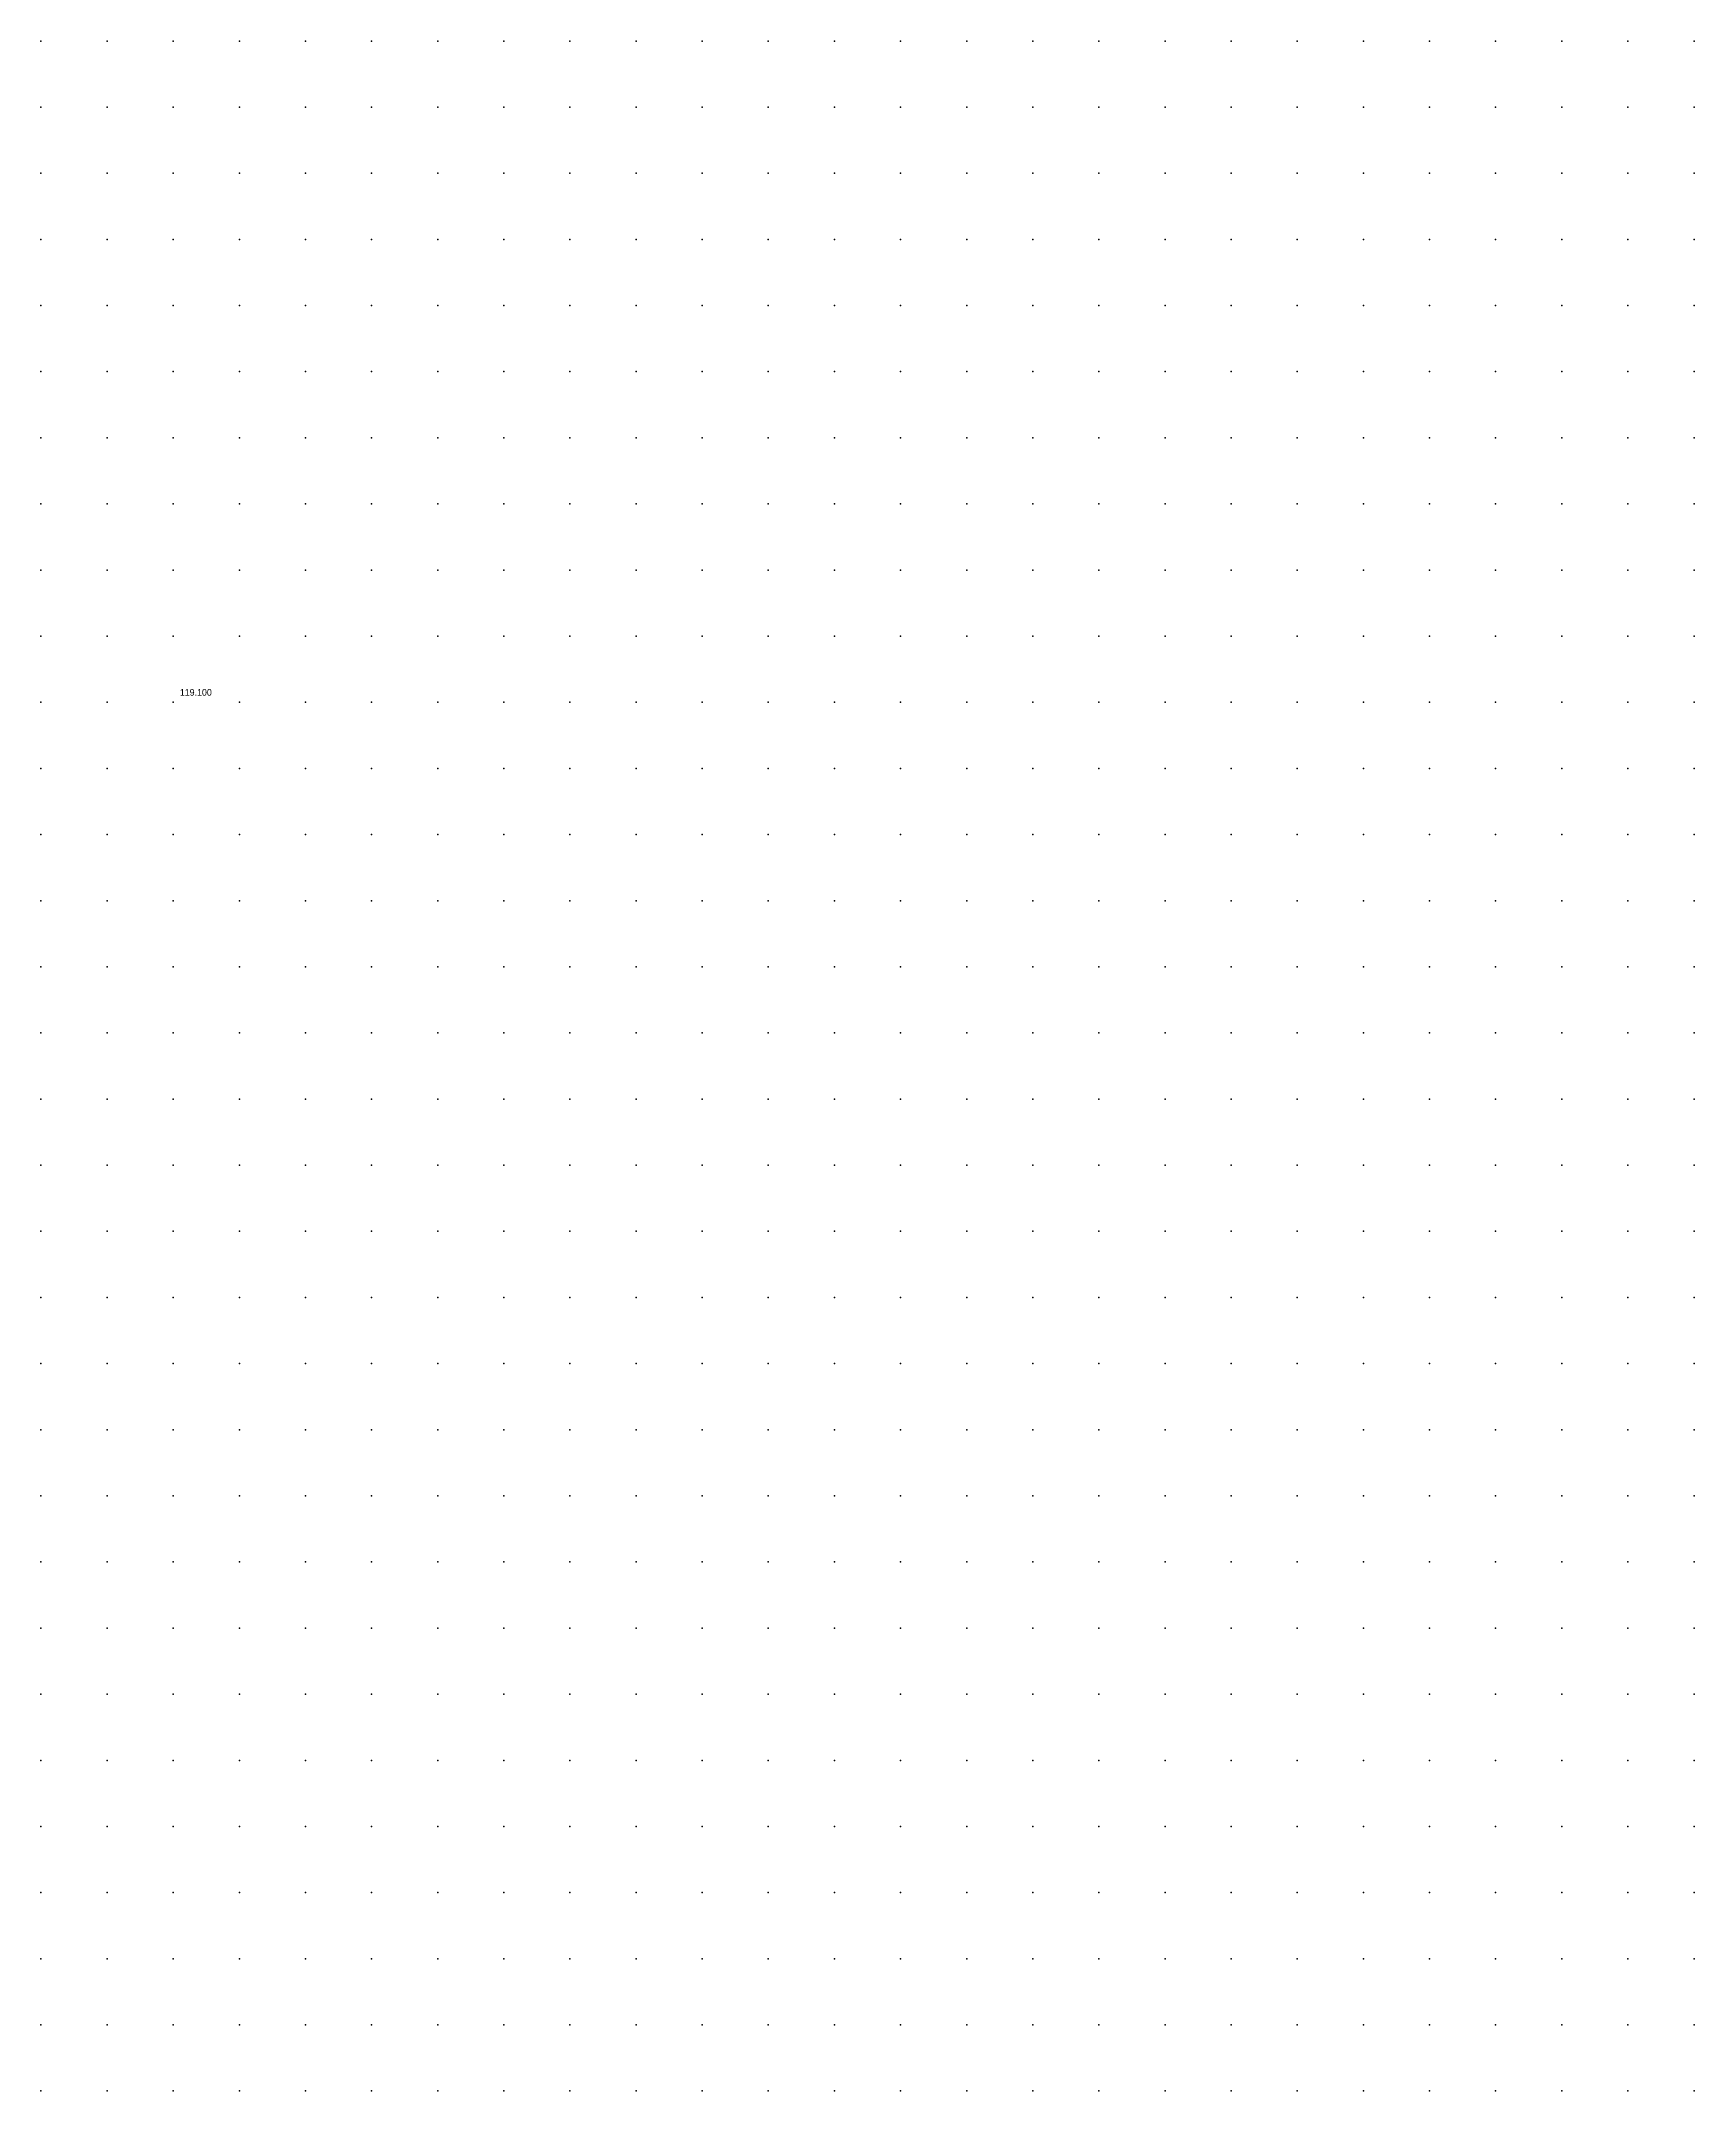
# Model space of a CAD drawing. Header units: metres. Extents: x 287878 to 288137, y 62805 to 63074.
# Drawn here: x 288111 to 288136, y 62948 to 62979 of the extents above; entities that cross this region are included whole.
import ezdxf

# ---------------------------------------------------------------- set-up
doc = ezdxf.new("R2010")
doc.units = ezdxf.units.M
doc.layers.add('SURVEY_INTERP', color=8, linetype='Continuous')
doc.layers.add('SURVEY_REAL', color=3, linetype='Continuous')

msp = doc.modelspace()

# ---------------------------------------------------------------- linework, layer by layer
at = {"layer": 'SURVEY_INTERP'}
for p in [(288111, 62979, 118.327), (288112, 62979, 118.278), (288113, 62979, 118.236), (288114, 62979, 118.2), (288115, 62979, 118.168), (288116, 62979, 118.138), (288117, 62979, 118.11), (288118, 62979, 118.083), (288119, 62979, 118.058), (288120, 62979, 118.034), (288121, 62979, 118.011), (288122, 62979, 117.989), (288123, 62979, 117.969), (288124, 62979, 117.95), (288125, 62979, 117.931), (288126, 62979, 117.914), (288127, 62979, 117.897), (288128, 62979, 117.882), (288129, 62979, 117.867), (288130, 62979, 117.852), (288131, 62979, 117.839), (288132, 62979, 117.826), (288133, 62979, 117.813), (288134, 62979, 117.801), (288135, 62979, 117.789), (288136, 62979, 117.778), (288111, 62978, 118.353), (288112, 62978, 118.301), (288113, 62978, 118.259), (288114, 62978, 118.222), (288115, 62978, 118.188), (288116, 62978, 118.156), (288117, 62978, 118.126), (288118, 62978, 118.097), (288119, 62978, 118.07), (288120, 62978, 118.044), (288121, 62978, 118.019), (288122, 62978, 117.996), (288123, 62978, 117.974), (288124, 62978, 117.953), (288125, 62978, 117.934), (288126, 62978, 117.915), (288127, 62978, 117.898), (288128, 62978, 117.882), (288129, 62978, 117.866), (288130, 62978, 117.851), (288131, 62978, 117.837), (288132, 62978, 117.824), (288133, 62978, 117.811), (288134, 62978, 117.798), (288135, 62978, 117.786), (288136, 62978, 117.775), (288111, 62977, 118.375), (288112, 62977, 118.324), (288113, 62977, 118.283), (288114, 62977, 118.246), (288115, 62977, 118.211), (288116, 62977, 118.177), (288117, 62977, 118.144), (288118, 62977, 118.113), (288119, 62977, 118.083), (288120, 62977, 118.054), (288121, 62977, 118.027), (288122, 62977, 118.002), (288123, 62977, 117.978), (288124, 62977, 117.956), (288125, 62977, 117.936), (288126, 62977, 117.916), (288127, 62977, 117.898), (288128, 62977, 117.881), (288129, 62977, 117.865), (288130, 62977, 117.85), (288131, 62977, 117.835), (288132, 62977, 117.821), (288133, 62977, 117.808), (288134, 62977, 117.795), (288135, 62977, 117.783), (288136, 62977, 117.771), (288111, 62976, 118.394), (288112, 62976, 118.35), (288113, 62976, 118.311), (288114, 62976, 118.274), (288115, 62976, 118.238), (288116, 62976, 118.202), (288117, 62976, 118.165), (288118, 62976, 118.13), (288119, 62976, 118.097), (288120, 62976, 118.065), (288121, 62976, 118.035), (288122, 62976, 118.008), (288123, 62976, 117.983), (288124, 62976, 117.959), (288125, 62976, 117.937), (288126, 62976, 117.917), (288127, 62976, 117.898), (288128, 62976, 117.88), (288129, 62976, 117.863), (288130, 62976, 117.848), (288131, 62976, 117.833), (288132, 62976, 117.818), (288133, 62976, 117.805), (288134, 62976, 117.791), (288135, 62976, 117.779), (288136, 62976, 117.767), (288111, 62975, 118.417), (288112, 62975, 118.382), (288113, 62975, 118.348), (288114, 62975, 118.312), (288115, 62975, 118.273), (288116, 62975, 118.232), (288117, 62975, 118.19), (288118, 62975, 118.15), (288119, 62975, 118.112), (288120, 62975, 118.076), (288121, 62975, 118.044), (288122, 62975, 118.014), (288123, 62975, 117.986), (288124, 62975, 117.961), (288125, 62975, 117.938), (288126, 62975, 117.917), (288127, 62975, 117.897), (288128, 62975, 117.879), (288129, 62975, 117.861), (288130, 62975, 117.845), (288131, 62975, 117.83), (288132, 62975, 117.815), (288133, 62975, 117.801), (288134, 62975, 117.788), (288135, 62975, 117.775), (288136, 62975, 117.762), (288111, 62974, 118.455), (288112, 62974, 118.431), (288113, 62974, 118.401), (288114, 62974, 118.363), (288115, 62974, 118.319), (288116, 62974, 118.27), (288117, 62974, 118.22), (288118, 62974, 118.172), (288119, 62974, 118.128), (288120, 62974, 118.088), (288121, 62974, 118.051), (288122, 62974, 118.019), (288123, 62974, 117.989), (288124, 62974, 117.963), (288125, 62974, 117.939), (288126, 62974, 117.916), (288127, 62974, 117.896), (288128, 62974, 117.877), (288129, 62974, 117.859), (288130, 62974, 117.842), (288131, 62974, 117.826), (288132, 62974, 117.811), (288133, 62974, 117.797), (288134, 62974, 117.784), (288135, 62974, 117.77), (288136, 62974, 117.758), (288111, 62973, 118.52), (288112, 62973, 118.505), (288113, 62973, 118.479), (288114, 62973, 118.437), (288115, 62973, 118.381), (288116, 62973, 118.317), (288117, 62973, 118.254), (288118, 62973, 118.196), (288119, 62973, 118.144), (288120, 62973, 118.098), (288121, 62973, 118.058), (288122, 62973, 118.023), (288123, 62973, 117.991), (288124, 62973, 117.963), (288125, 62973, 117.938), (288126, 62973, 117.915), (288127, 62973, 117.894), (288128, 62973, 117.874), (288129, 62973, 117.856), (288130, 62973, 117.839), (288131, 62973, 117.823), (288132, 62973, 117.807), (288133, 62973, 117.793), (288134, 62973, 117.779), (288135, 62973, 117.766), (288136, 62973, 117.753), (288111, 62972, 118.623), (288112, 62972, 118.615), (288113, 62972, 118.593), (288114, 62972, 118.542), (288115, 62972, 118.463), (288116, 62972, 118.375), (288117, 62972, 118.293), (288118, 62972, 118.221), (288119, 62972, 118.159), (288120, 62972, 118.107), (288121, 62972, 118.063), (288122, 62972, 118.025), (288123, 62972, 117.992), (288124, 62972, 117.963), (288125, 62972, 117.936), (288126, 62972, 117.913), (288127, 62972, 117.891), (288128, 62972, 117.871), (288129, 62972, 117.852), (288130, 62972, 117.835), (288131, 62972, 117.818), (288132, 62972, 117.803), (288133, 62972, 117.788), (288134, 62972, 117.774), (288135, 62972, 117.761), (288136, 62972, 117.748), (288111, 62971, 118.764), (288112, 62971, 118.758), (288113, 62971, 118.755), (288114, 62971, 118.688), (288115, 62971, 118.566), (288116, 62971, 118.439), (288117, 62971, 118.33), (288118, 62971, 118.242), (288119, 62971, 118.171), (288120, 62971, 118.114), (288121, 62971, 118.066), (288122, 62971, 118.026), (288123, 62971, 117.991), (288124, 62971, 117.96), (288125, 62971, 117.933), (288126, 62971, 117.909), (288127, 62971, 117.887), (288128, 62971, 117.867), (288129, 62971, 117.848), (288130, 62971, 117.83), (288131, 62971, 117.814), (288132, 62971, 117.798), (288133, 62971, 117.783), (288134, 62971, 117.769), (288135, 62971, 117.755), (288136, 62971, 117.742), (288111, 62970, 118.919), (288112, 62970, 118.906), (288113, 62970, 118.965), (288114, 62970, 118.863), (288115, 62970, 118.669), (288116, 62970, 118.493), (288117, 62970, 118.358), (288118, 62970, 118.255), (288119, 62970, 118.177), (288120, 62970, 118.115), (288121, 62970, 118.065), (288122, 62970, 118.023), (288123, 62970, 117.988), (288124, 62970, 117.957), (288125, 62970, 117.929), (288126, 62970, 117.905), (288127, 62970, 117.882), (288128, 62970, 117.862), (288129, 62970, 117.843), (288130, 62970, 117.825), (288131, 62970, 117.809), (288132, 62970, 117.793), (288133, 62970, 117.778), (288134, 62970, 117.763), (288135, 62970, 117.75), (288136, 62970, 117.737), (288111, 62969, 119.001), (288112, 62969, 118.981), (288114, 62969, 118.959), (288115, 62969, 118.715), (288116, 62969, 118.512), (288117, 62969, 118.364), (288118, 62969, 118.255), (288119, 62969, 118.174), (288120, 62969, 118.111), (288121, 62969, 118.06), (288122, 62969, 118.018), (288123, 62969, 117.982), (288124, 62969, 117.951), (288125, 62969, 117.924), (288126, 62969, 117.899), (288127, 62969, 117.877), (288128, 62969, 117.856), (288129, 62969, 117.837), (288130, 62969, 117.82), (288131, 62969, 117.803), (288132, 62969, 117.787), (288133, 62969, 117.772), (288134, 62969, 117.758), (288135, 62969, 117.744), (288136, 62969, 117.731), (288111, 62968, 118.914), (288112, 62968, 118.902), (288113, 62968, 118.962), (288114, 62968, 118.858), (288115, 62968, 118.659), (288116, 62968, 118.48), (288117, 62968, 118.342), (288118, 62968, 118.24), (288119, 62968, 118.162), (288120, 62968, 118.1), (288121, 62968, 118.051), (288122, 62968, 118.009), (288123, 62968, 117.974), (288124, 62968, 117.944), (288125, 62968, 117.917), (288126, 62968, 117.893), (288127, 62968, 117.871), (288128, 62968, 117.85), (288129, 62968, 117.831), (288130, 62968, 117.814), (288131, 62968, 117.797), (288132, 62968, 117.781), (288133, 62968, 117.766), (288134, 62968, 117.752), (288135, 62968, 117.738), (288136, 62968, 117.724), (288111, 62967, 118.746), (288112, 62967, 118.74), (288113, 62967, 118.738), (288114, 62967, 118.667), (288115, 62967, 118.54), (288116, 62967, 118.409), (288117, 62967, 118.299), (288118, 62967, 118.21), (288119, 62967, 118.14), (288120, 62967, 118.084), (288121, 62967, 118.037), (288122, 62967, 117.998), (288123, 62967, 117.965), (288124, 62967, 117.935), (288125, 62967, 117.909), (288126, 62967, 117.885), (288127, 62967, 117.864), (288128, 62967, 117.843), (288129, 62967, 117.825), (288130, 62967, 117.807), (288131, 62967, 117.791), (288132, 62967, 117.775), (288133, 62967, 117.76), (288134, 62967, 117.745), (288135, 62967, 117.731), (288136, 62967, 117.718), (288111, 62966, 118.576), (288112, 62966, 118.572), (288113, 62966, 118.551), (288114, 62966, 118.499), (288115, 62966, 118.417), (288116, 62966, 118.327), (288117, 62966, 118.244), (288118, 62966, 118.173), (288119, 62966, 118.113), (288120, 62966, 118.063), (288121, 62966, 118.021), (288122, 62966, 117.985), (288123, 62966, 117.953), (288124, 62966, 117.925), (288125, 62966, 117.9), (288126, 62966, 117.877), (288127, 62966, 117.856), (288128, 62966, 117.836), (288129, 62966, 117.818), (288130, 62966, 117.8), (288131, 62966, 117.784), (288132, 62966, 117.768), (288133, 62966, 117.753), (288134, 62966, 117.739), (288135, 62966, 117.725), (288136, 62966, 117.711), (288111, 62965, 118.433), (288112, 62965, 118.428), (288113, 62965, 118.407), (288114, 62965, 118.368), (288115, 62965, 118.312), (288116, 62965, 118.25), (288117, 62965, 118.188), (288118, 62965, 118.133), (288119, 62965, 118.083), (288120, 62965, 118.04), (288121, 62965, 118.003), (288122, 62965, 117.97), (288123, 62965, 117.941), (288124, 62965, 117.914), (288125, 62965, 117.89), (288126, 62965, 117.868), (288127, 62965, 117.848), (288128, 62965, 117.829), (288129, 62965, 117.811), (288130, 62965, 117.793), (288131, 62965, 117.777), (288132, 62965, 117.761), (288133, 62965, 117.746), (288134, 62965, 117.732), (288135, 62965, 117.718), (288136, 62965, 117.704), (288111, 62964, 118.321), (288112, 62964, 118.315), (288113, 62964, 118.297), (288114, 62964, 118.268), (288115, 62964, 118.228), (288116, 62964, 118.183), (288117, 62964, 118.137), (288118, 62964, 118.094), (288119, 62964, 118.053), (288120, 62964, 118.017), (288121, 62964, 117.984), (288122, 62964, 117.954), (288123, 62964, 117.928), (288124, 62964, 117.903), (288125, 62964, 117.88), (288126, 62964, 117.859), (288127, 62964, 117.839), (288128, 62964, 117.821), (288129, 62964, 117.803), (288130, 62964, 117.786), (288131, 62964, 117.77), (288132, 62964, 117.754), (288133, 62964, 117.739), (288134, 62964, 117.725), (288135, 62964, 117.711), (288136, 62964, 117.697), (288111, 62963, 118.237), (288112, 62963, 118.229), (288113, 62963, 118.214), (288114, 62963, 118.191), (288115, 62963, 118.161), (288116, 62963, 118.128), (288117, 62963, 118.093), (288118, 62963, 118.058), (288119, 62963, 118.025), (288120, 62963, 117.994), (288121, 62963, 117.965), (288122, 62963, 117.939), (288123, 62963, 117.914), (288124, 62963, 117.892), (288125, 62963, 117.87), (288126, 62963, 117.85), (288127, 62963, 117.831), (288128, 62963, 117.813), (288129, 62963, 117.796), (288130, 62963, 117.779), (288131, 62963, 117.763), (288132, 62963, 117.747), (288133, 62963, 117.732), (288134, 62963, 117.718), (288135, 62963, 117.704), (288136, 62963, 117.69), (288111, 62962, 118.172), (288112, 62962, 118.164), (288113, 62962, 118.151), (288114, 62962, 118.132), (288115, 62962, 118.109), (288116, 62962, 118.083), (288117, 62962, 118.055), (288118, 62962, 118.027), (288119, 62962, 117.999), (288120, 62962, 117.973), (288121, 62962, 117.948), (288122, 62962, 117.924), (288123, 62962, 117.902), (288124, 62962, 117.881), (288125, 62962, 117.86), (288126, 62962, 117.841), (288127, 62962, 117.823), (288128, 62962, 117.805), (288129, 62962, 117.788), (288130, 62962, 117.772), (288131, 62962, 117.756), (288132, 62962, 117.741), (288133, 62962, 117.726), (288134, 62962, 117.711), (288135, 62962, 117.697), (288136, 62962, 117.683), (288111, 62961, 118.123), (288112, 62961, 118.115), (288113, 62961, 118.102), (288114, 62961, 118.086), (288115, 62961, 118.067), (288116, 62961, 118.046), (288117, 62961, 118.023), (288118, 62961, 118), (288119, 62961, 117.977), (288120, 62961, 117.954), (288121, 62961, 117.932), (288122, 62961, 117.91), (288123, 62961, 117.89), (288124, 62961, 117.87), (288125, 62961, 117.851), (288126, 62961, 117.833), (288127, 62961, 117.815), (288128, 62961, 117.798), (288129, 62961, 117.781), (288130, 62961, 117.765), (288131, 62961, 117.749), (288132, 62961, 117.734), (288133, 62961, 117.719), (288134, 62961, 117.704), (288135, 62961, 117.69), (288136, 62961, 117.676), (288111, 62960, 118.086), (288112, 62960, 118.077), (288113, 62960, 118.065), (288114, 62960, 118.051), (288115, 62960, 118.035), (288116, 62960, 118.017), (288117, 62960, 117.998), (288118, 62960, 117.978), (288119, 62960, 117.958), (288120, 62960, 117.937), (288121, 62960, 117.918), (288122, 62960, 117.898), (288123, 62960, 117.879), (288124, 62960, 117.861), (288125, 62960, 117.843), (288126, 62960, 117.825), (288127, 62960, 117.808), (288128, 62960, 117.791), (288129, 62960, 117.774), (288130, 62960, 117.758), (288131, 62960, 117.742), (288132, 62960, 117.727), (288133, 62960, 117.712), (288134, 62960, 117.697), (288135, 62960, 117.683), (288136, 62960, 117.669), (288111, 62959, 118.058), (288112, 62959, 118.048), (288113, 62959, 118.037), (288114, 62959, 118.024), (288115, 62959, 118.01), (288116, 62959, 117.994), (288117, 62959, 117.977), (288118, 62959, 117.96), (288119, 62959, 117.942), (288120, 62959, 117.924), (288121, 62959, 117.906), (288122, 62959, 117.888), (288123, 62959, 117.87), (288124, 62959, 117.853), (288125, 62959, 117.835), (288126, 62959, 117.818), (288127, 62959, 117.801), (288128, 62959, 117.785), (288129, 62959, 117.768), (288130, 62959, 117.752), (288131, 62959, 117.736), (288132, 62959, 117.721), (288133, 62959, 117.705), (288134, 62959, 117.69), (288135, 62959, 117.676), (288136, 62959, 117.661), (288111, 62958, 118.036), (288112, 62958, 118.026), (288113, 62958, 118.016), (288114, 62958, 118.003), (288115, 62958, 117.99), (288116, 62958, 117.976), (288117, 62958, 117.961), (288118, 62958, 117.945), (288119, 62958, 117.929), (288120, 62958, 117.913), (288121, 62958, 117.896), (288122, 62958, 117.879), (288123, 62958, 117.863), (288124, 62958, 117.846), (288125, 62958, 117.829), (288126, 62958, 117.812), (288127, 62958, 117.796), (288128, 62958, 117.779), (288129, 62958, 117.763), (288130, 62958, 117.746), (288131, 62958, 117.73), (288132, 62958, 117.715), (288133, 62958, 117.699), (288134, 62958, 117.684), (288135, 62958, 117.669), (288136, 62958, 117.654), (288111, 62957, 118.02), (288112, 62957, 118.01), (288113, 62957, 118), (288114, 62957, 117.988), (288115, 62957, 117.976), (288116, 62957, 117.963), (288117, 62957, 117.949), (288118, 62957, 117.935), (288119, 62957, 117.92), (288120, 62957, 117.905), (288121, 62957, 117.889), (288122, 62957, 117.873), (288123, 62957, 117.857), (288124, 62957, 117.841), (288125, 62957, 117.824), (288126, 62957, 117.808), (288127, 62957, 117.791), (288128, 62957, 117.774), (288129, 62957, 117.758), (288130, 62957, 117.741), (288131, 62957, 117.725), (288132, 62957, 117.709), (288133, 62957, 117.693), (288134, 62957, 117.678), (288135, 62957, 117.662), (288136, 62957, 117.647), (288111, 62956, 118.009), (288112, 62956, 117.999), (288113, 62956, 117.989), (288114, 62956, 117.978), (288115, 62956, 117.966), (288116, 62956, 117.954), (288117, 62956, 117.941), (288118, 62956, 117.928), (288119, 62956, 117.914), (288120, 62956, 117.9), (288121, 62956, 117.885), (288122, 62956, 117.87), (288123, 62956, 117.854), (288124, 62956, 117.838), (288125, 62956, 117.821), (288126, 62956, 117.805), (288127, 62956, 117.788), (288128, 62956, 117.771), (288129, 62956, 117.754), (288130, 62956, 117.737), (288131, 62956, 117.72), (288132, 62956, 117.704), (288133, 62956, 117.687), (288134, 62956, 117.671), (288135, 62956, 117.656), (288136, 62956, 117.641), (288111, 62955, 118.002), (288112, 62955, 117.992), (288113, 62955, 117.982), (288114, 62955, 117.971), (288115, 62955, 117.96), (288116, 62955, 117.949), (288117, 62955, 117.937), (288118, 62955, 117.925), (288119, 62955, 117.912), (288120, 62955, 117.898), (288121, 62955, 117.884), (288122, 62955, 117.869), (288123, 62955, 117.853), (288124, 62955, 117.837), (288125, 62955, 117.82), (288126, 62955, 117.803), (288127, 62955, 117.786), (288128, 62955, 117.768), (288129, 62955, 117.751), (288130, 62955, 117.733), (288131, 62955, 117.716), (288132, 62955, 117.699), (288133, 62955, 117.682), (288134, 62955, 117.666), (288135, 62955, 117.649), (288136, 62955, 117.634), (288111, 62954, 117.999), (288112, 62954, 117.989), (288113, 62954, 117.979), (288114, 62954, 117.969), (288115, 62954, 117.958), (288116, 62954, 117.948), (288117, 62954, 117.937), (288118, 62954, 117.925), (288119, 62954, 117.913), (288120, 62954, 117.9), (288121, 62954, 117.886), (288122, 62954, 117.871), (288123, 62954, 117.856), (288124, 62954, 117.839), (288125, 62954, 117.822), (288126, 62954, 117.804), (288127, 62954, 117.786), (288128, 62954, 117.768), (288129, 62954, 117.749), (288130, 62954, 117.731), (288131, 62954, 117.713), (288132, 62954, 117.695), (288133, 62954, 117.677), (288134, 62954, 117.66), (288135, 62954, 117.643), (288136, 62954, 117.627), (288111, 62953, 117.999), (288112, 62953, 117.989), (288113, 62953, 117.979), (288114, 62953, 117.97), (288115, 62953, 117.96), (288116, 62953, 117.951), (288117, 62953, 117.941), (288118, 62953, 117.93), (288119, 62953, 117.919), (288120, 62953, 117.906), (288121, 62953, 117.892), (288122, 62953, 117.877), (288123, 62953, 117.861), (288124, 62953, 117.844), (288125, 62953, 117.826), (288126, 62953, 117.807), (288127, 62953, 117.788), (288128, 62953, 117.768), (288129, 62953, 117.749), (288130, 62953, 117.729), (288131, 62953, 117.71), (288132, 62953, 117.691), (288133, 62953, 117.673), (288134, 62953, 117.655), (288135, 62953, 117.637), (288136, 62953, 117.62), (288111, 62952, 118.002), (288112, 62952, 117.992), (288113, 62952, 117.983), (288114, 62952, 117.975), (288115, 62952, 117.966), (288116, 62952, 117.958), (288117, 62952, 117.949), (288118, 62952, 117.939), (288119, 62952, 117.929), (288120, 62952, 117.917), (288121, 62952, 117.903), (288122, 62952, 117.888), (288123, 62952, 117.87), (288124, 62952, 117.852), (288125, 62952, 117.832), (288126, 62952, 117.812), (288127, 62952, 117.791), (288128, 62952, 117.77), (288129, 62952, 117.749), (288130, 62952, 117.729), (288131, 62952, 117.708), (288132, 62952, 117.688), (288133, 62952, 117.669), (288134, 62952, 117.65), (288135, 62952, 117.631), (288136, 62952, 117.614), (288111, 62951, 118.008), (288112, 62951, 117.999), (288113, 62951, 117.991), (288114, 62951, 117.984), (288115, 62951, 117.977), (288116, 62951, 117.97), (288117, 62951, 117.962), (288118, 62951, 117.954), (288119, 62951, 117.944), (288120, 62951, 117.933), (288121, 62951, 117.919), (288122, 62951, 117.903), (288123, 62951, 117.885), (288124, 62951, 117.864), (288125, 62951, 117.843), (288126, 62951, 117.82), (288127, 62951, 117.797), (288128, 62951, 117.775), (288129, 62951, 117.752), (288130, 62951, 117.729), (288131, 62951, 117.707), (288132, 62951, 117.686), (288133, 62951, 117.665), (288134, 62951, 117.645), (288135, 62951, 117.626), (288136, 62951, 117.607), (288111, 62950, 118.018), (288112, 62950, 118.01), (288113, 62950, 118.003), (288114, 62950, 117.997), (288115, 62950, 117.992), (288116, 62950, 117.986), (288117, 62950, 117.981), (288118, 62950, 117.975), (288119, 62950, 117.967), (288120, 62950, 117.957), (288121, 62950, 117.943), (288122, 62950, 117.925), (288123, 62950, 117.904), (288124, 62950, 117.881), (288125, 62950, 117.857), (288126, 62950, 117.831), (288127, 62950, 117.806), (288128, 62950, 117.781), (288129, 62950, 117.755), (288130, 62950, 117.731), (288131, 62950, 117.707), (288132, 62950, 117.684), (288133, 62950, 117.661), (288134, 62950, 117.64), (288135, 62950, 117.62), (288136, 62950, 117.6), (288111, 62949, 118.032), (288112, 62949, 118.025), (288113, 62949, 118.019), (288114, 62949, 118.016), (288115, 62949, 118.012), (288116, 62949, 118.009), (288117, 62949, 118.006), (288118, 62949, 118.003), (288119, 62949, 117.999), (288120, 62949, 117.99), (288121, 62949, 117.976), (288122, 62949, 117.955), (288123, 62949, 117.931), (288124, 62949, 117.903), (288125, 62949, 117.875), (288126, 62949, 117.846), (288127, 62949, 117.817), (288128, 62949, 117.789), (288129, 62949, 117.761), (288130, 62949, 117.733), (288131, 62949, 117.707), (288132, 62949, 117.682), (288133, 62949, 117.658), (288134, 62949, 117.635), (288135, 62949, 117.614), (288136, 62949, 117.593), (288111, 62948, 118.049), (288112, 62948, 118.043), (288113, 62948, 118.041), (288114, 62948, 118.04), (288115, 62948, 118.04), (288116, 62948, 118.039), (288117, 62948, 118.039), (288118, 62948, 118.041), (288119, 62948, 118.042), (288120, 62948, 118.037), (288121, 62948, 118.022), (288122, 62948, 117.996), (288123, 62948, 117.965), (288124, 62948, 117.931), (288125, 62948, 117.898), (288126, 62948, 117.864), (288127, 62948, 117.831), (288128, 62948, 117.799), (288129, 62948, 117.767), (288130, 62948, 117.737), (288131, 62948, 117.708), (288132, 62948, 117.68), (288133, 62948, 117.655), (288134, 62948, 117.63), (288135, 62948, 117.608), (288136, 62948, 117.586)]:
    msp.add_point(p, dxfattribs=at)
at = {"layer": 'SURVEY_REAL'}
msp.add_point((288113, 62969, 119.1), dxfattribs=at)

# ---------------------------------------------------------------- texts
msp.add_text('119.100', height=0.1, dxfattribs=at).set_placement((288113.1, 62969.1, 119.1))

doc.saveas('drawing.dxf')
